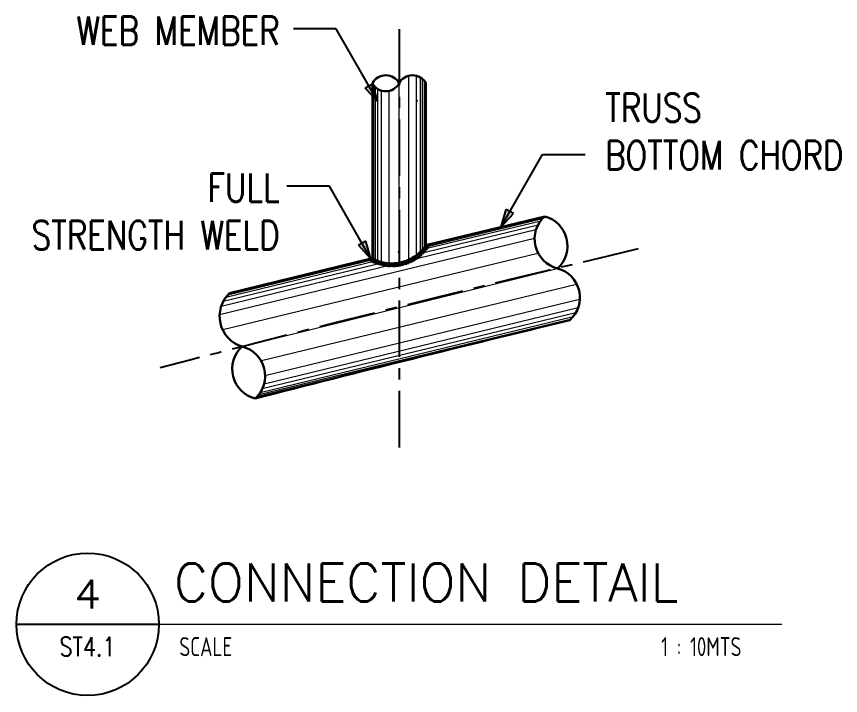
# Model space of a CAD drawing. Header units: millimetres. Extents: x 0 to 437400, y -7936 to 73710.
# Drawn here: x 5133 to 6290, y -5349 to -4396 of the extents above; entities that cross this region are included whole.
import ezdxf
from ezdxf.enums import TextEntityAlignment as Align

# ---------------------------------------------------------------- set-up
doc = ezdxf.new("R2010")
doc.units = ezdxf.units.MM
doc.header["$LTSCALE"] = 10
doc.header["$MEASUREMENT"] = 0
doc.linetypes.add('CENTER', pattern=[50.8, 31.75, -6.35, 6.35, -6.35])
for name, color, linetype in [('A-NEW', 240, 'Continuous'), ('A_LINE', 1, 'Continuous'), ('TARGET-MAIN', 1, 'Continuous')]:
    doc.layers.add(name, color=color, linetype=linetype)
doc.layers.add('GUIDE 001', color=214, linetype='Continuous', lineweight=0, plot=False)
for name, color, linetype, lineweight in [('HATCH', 8, 'Continuous', 5), ('S-Anno-Text', 52, 'Continuous', 15), ('S-ANNO-WELD', 1, 'Continuous', 9), ('S_STEEL TRUSS', 5, 'Continuous', 30)]:
    doc.layers.add(name, color=color, linetype=linetype, lineweight=lineweight)
doc.styles.add('1', font='simplex.shx', dxfattribs={"width": 0.8, "height": 20})
doc.styles.add('ARCHITEXT', font='architxt.shx', dxfattribs={"width": 0.85})
doc.styles.add('SIMPLEX', font='SIMPLEX.shx', dxfattribs={"width": 1.1})
doc.dimstyles.new('ESCA_ARW$7', dxfattribs={"dimtxt": 200, "dimasz": 1, "dimexe": 100, "dimexo": 100, "dimgap": 100, "dimtad": 1, "dimdec": 0, "dimrnd": 1, "dimdsep": 46, "dimtxsty": '1', "dimblk1": 'dim_arw', "dimblk2": 'dim_arw', "dimsah": 1, "dimcen": 50, "dimclrd": 1, "dimclre": 256, "dimclrt": 52, "dimadec": 0, "dimazin": 0, "dimtfac": 1, "dimtofl": 0, "dimtmove": 0, "dimatfit": 3, "dimldrblk": 'dim_arw', "dimfxl": 1, "dimtolj": 1, "dimtzin": 0, "dimarcsym": 0})

# ---------------------------------------------------------------- blocks, each defined once
blk = doc.blocks.new('dim_arw')
h = blk.add_hatch(color=256)
h.paths.add_polyline_path([(-126, 29), (0, 0), (-126, -29, -0.115681), (-133, 0, -0.115681)])
h.paths.add_polyline_path([(-249, 58), (-126, 29, 0.115681), (-133, 0, 0.115681), (-126, -29), (-249, -58)])
for p, q in [((0, 0), (-249, 58)), ((-249, 58), (-249, -58)), ((0, 0), (-249, -58))]:
    blk.add_line(p, q)
blk = doc.blocks.new('TARGET-DWGLABEL')
at = {"layer": 'TARGET-MAIN'}
blk.add_line((-7.5, 0), (7.5, 0), dxfattribs=at)
blk.add_circle((0, 0), 7.5, dxfattribs=at)
at = {"layer": 'TARGET-MAIN', "color": 2, "style": 'ARCHITEXT', "width": 0.85}
blk.add_text('SCALE', height=2, dxfattribs=at).set_placement((9.659, -2.355), align=Align.MIDDLE_LEFT)
at = {"layer": 'TARGET-MAIN', "color": 6, "style": 'ARCHITEXT', "width": 0.85}
blk.add_attdef('DRAWING_TITLE', text='', height=5, dxfattribs=at).set_placement((9.079, 4.407), align=Align.MIDDLE_LEFT)
at = {"layer": 'TARGET-MAIN', "color": 4, "style": 'ARCHITEXT', "width": 0.85}
blk.add_attdef('DWG_NO.', text='', height=3, dxfattribs=at).set_placement((0, 3.173), align=Align.MIDDLE_CENTER)
at = {"layer": 'TARGET-MAIN', "color": 3, "style": 'ARCHITEXT', "width": 0.85}
blk.add_attdef('SHT_NO.', text='', height=2, dxfattribs=at).set_placement((-0.015, -2.355), align=Align.MIDDLE_CENTER)
at = {"layer": 'TARGET-MAIN', "color": 2, "style": 'ARCHITEXT', "width": 0.85}
blk.add_attdef('SCALE', text='', height=2, dxfattribs=at).set_placement((69.604, -2.355), align=Align.MIDDLE_RIGHT)

msp = doc.modelspace()

# ---------------------------------------------------------------- hatches: boundary and pattern name
at = {"layer": 'HATCH'}
h = msp.add_hatch(dxfattribs=at)
h.set_pattern_fill('ANSI37', color=256, scale=15, angle=30, style=0)
h.set_pattern_definition([(75, (-3240, -8268.4172), (-1.81111092, 0.4852857), []), (165, (-3240, -8268.4172), (-0.4852857, -1.81111092), [])])
h.paths.add_polyline_path([(5633.06017, -4735.43781, -0.0027963794), (5632.5, -4735.13257), (5625.63484, -4736.80385, 0.002321279), (5626.11541, -4737.12133)])
h.paths.add_polyline_path([(5635.25529, -4736.55759, -0.0108031427), (5633.06017, -4735.43781), (5626.11541, -4737.12133, 0.0090292757), (5628.01214, -4738.31345)])
h.paths.add_polyline_path([(5638.74285, -4738.10112, -0.0167226366), (5635.25529, -4736.55759), (5628.01214, -4738.31345, 0.0136777876), (5630.96407, -4739.98683)])
h.paths.add_polyline_path([(5638.74285, -4738.10112), (5630.96407, -4739.98683, 0.0306613448), (5637.8823, -4743.13501), (5647.4307, -4740.82032, -0.0399683801)])
h.paths.add_polyline_path([(5670, -4741.48219), (5670, -4741.36658, -0.0999493517), (5647.4307, -4740.82032), (5637.8823, -4743.13501, 0.0498720964), (5649.79194, -4746.38097)])
h.paths.add_polyline_path([(5670, -4741.48219), (5649.79194, -4746.38097, 0.0819892226), (5670, -4746.43778)])
h.paths.add_polyline_path([(5697.21708, -4734.88431), (5670, -4741.48219), (5670, -4746.43778, 0.1209042502)])
h.paths.add_polyline_path([(5697.21708, -4734.88431, 0.0498720964), (5706.31825, -4726.54498), (5696.76985, -4728.85968, -0.1155400276), (5673.56798, -4740.61725)])
h.paths.add_polyline_path([(5711.02688, -4720.57825), (5703.24809, -4722.46396, -0.0399683801), (5696.76985, -4728.85968), (5706.31825, -4726.54498, 0.0306613448)])
h.paths.add_polyline_path([(5711.02688, -4720.57825, 0.0136777876), (5712.88483, -4717.73888), (5705.64169, -4719.49474, -0.0167226366), (5703.24809, -4722.46396)])
h.paths.add_polyline_path([(5712.88483, -4717.73888, 0.0090292757), (5714.02511, -4715.81054), (5707.08035, -4717.49407, -0.0108031427), (5705.64169, -4719.49474)])
h.paths.add_polyline_path([(5714.02511, -4715.81054, 0.0028055395), (5714.36516, -4715.20312), (5707.5, -4716.87439, -0.0032806411), (5707.08035, -4717.49407)])

# ---------------------------------------------------------------- linework, layer by layer
at = {"layer": 'A-NEW', "color": 253, "linetype": 'CENTER', "ltscale": 0.25}
msp.add_line((5670, -4413.19059), (5670, -5009.68265), dxfattribs=at)
msp.add_arc((12982.5, -34236.14627), 30327.51553, 103.299745437, 104.60713915, dxfattribs=at)
at = {"layer": 'A_LINE', "color": 1, "lineweight": 13}
msp.add_line((5132.54844, -5248.99999), (6207.45156, -5248.99999), dxfattribs=at)
at = {"layer": 'GUIDE 001'}
for p in [(5695.48272, -4513.94306), (5742.89635, -4708.38118)]:
    msp.add_point(p, dxfattribs=at)
at = {"layer": 'HATCH', "color": 250}
for p, q in [((5683.7688, -4737.0802), (5683.7688, -4478.69084)), ((5694.53754, -4730.64297), (5694.53754, -4478.90185)), ((5632.61428, -4735.19551), (5632.61428, -4489.53484)), ((5633.41699, -4735.62803), (5633.41699, -4490.87431)), ((5670, -4741.36658), (5670, -4489.32443)), ((5700.09721, -4725.83031), (5700.09721, -4481.37861)), ((5703.07742, -4722.66085), (5703.07742, -4483.64798)), ((5705.42215, -4719.7846), (5705.42215, -4486.15997)), ((5706.58301, -4718.20651), (5706.58301, -4487.77455)), ((5707.38572, -4717.04489), (5707.38572, -4489.11401)), ((5634.57785, -4736.22471), (5634.57785, -4492.48888)), ((5636.92258, -4737.33033), (5636.92258, -4495.00087)), ((5639.90279, -4738.5541), (5639.90279, -4497.27024)), ((5645.46246, -4740.33614), (5645.46246, -4499.747)), ((5656.2312, -4742.10883), (5656.2312, -4499.95802)), ((5703.24809, -4722.46396), (5868.92482, -4682.30113)), ((5705.64169, -4719.49474), (5871.51609, -4679.28399)), ((5707.08035, -4717.49407), (5873.74139, -4677.09263)), ((5419.85066, -4802.1226), (5862.14031, -4694.90415)), ((5696.76985, -4728.85968), (5865.14706, -4688.04221)), ((5417.65621, -4814.09597), (5859.94586, -4706.87751)), ((5422.32015, -4835.12663), (5864.6098, -4727.90818)), ((5422.8574, -4795.26066), (5647.4307, -4740.82032)), ((5426.63516, -4789.51959), (5638.74285, -4738.10112)), ((5429.22644, -4786.50245), (5635.25529, -4736.55759)), ((5431.45173, -4784.31109), (5633.06017, -4735.43781)), ((5449.36993, -4859.11201), (5891.76602, -4749.66024)), ((5476.63258, -4878.63075), (5918.92224, -4771.4123)), ((5481.29652, -4899.66142), (5923.58618, -4792.44296)), ((5477.85041, -4918.07126), (5918.38498, -4811.27827)), ((5480.25763, -4911.35466), (5921.39173, -4804.41633)), ((5471.0142, -4928.59464), (5909.79065, -4822.22784)), ((5472.72969, -4926.52686), (5912.01595, -4820.03648)), ((5474.7883, -4923.63885), (5914.60722, -4817.01934))]:
    msp.add_line(p, q, dxfattribs=at)
at = {"layer": 'S_STEEL TRUSS', "linetype": 'Continuous', "ltscale": 2000}
for points in [[(5632.5, -4489.32443, 0.5986677255), (5670, -4489.32443, 0.5986677255), (5632.5, -4489.32443)], [(5874.5855, -4676.19867, 0.6022770571), (5892.58392, -4749.23405, 0.5915496246), (5874.5855, -4676.19867)], [(5467.86767, -4931.79511, 0.5986677255), (5449.36993, -4859.11201, 0.5986677255), (5467.86767, -4931.79511)]]:
    msp.add_lwpolyline(points, format="xyb", close=True, dxfattribs=at)
for points in [[(5670, -4489.32443, -0.5986677255), (5707.5, -4489.32443), (5707.5, -4716.87439)], [(5449.36993, -4859.11201, -0.5742775763), (5431.80687, -4783.98981), (5632.5, -4735.13257)], [(5892.58392, -4749.23405, -0.5950041606), (5909.69409, -4822.0321)]]:
    msp.add_lwpolyline(points, format="xyb", dxfattribs=at)
for points in [[(5632.5, -4735.13257), (5632.5, -4489.32443)], [(5707.5, -4716.87439), (5874.5855, -4676.19867)]]:
    msp.add_lwpolyline(points, dxfattribs=at)
for centre, radius, start, end in [((5660.06805, -4685.20554), 57.0325, 241.09397816, 326.27019316), ((12982.5, -34236.14627), 30252.51553, 103.520445103, 104.382671698)]:
    msp.add_arc(centre, radius, start, end, dxfattribs=at)
msp.add_point((5670, -4726.14298), dxfattribs=at)

# ---------------------------------------------------------------- block references
at = {"layer": 'TARGET-MAIN', "color": 1, "lineweight": 13}
ref = msp.add_blockref('TARGET-DWGLABEL', (5232.54844, -5248.99999), dxfattribs=dict(at, xscale=13.33333333333333, yscale=13.33333333333333, zscale=13.33333333333333))
ref.add_attrib('DWG_NO.', '4', dxfattribs={"color": 4, "height": 40, "style": 'SIMPLEX', "width": 1.1}).set_placement((5232.54844, -5206.68801), align=Align.MIDDLE_CENTER)
ref.add_attrib('SHT_NO.', 'ST4.1', dxfattribs={"color": 3, "height": 26.666667, "style": 'SIMPLEX', "width": 0.8}).set_placement((5232.34468, -5280.40311), align=Align.MIDDLE_CENTER)
ref.add_attrib('DRAWING_TITLE', 'CONNECTION DETAIL', dxfattribs={"color": 5, "height": 53.3333333, "style": 'SIMPLEX'}).set_placement((5353.6022, -5190.24513), align=Align.MIDDLE_LEFT)
ref.add_attrib('SCALE', '1 : 10MTS', dxfattribs={"color": 2, "height": 26.666667, "style": 'ARCHITEXT', "width": 0.85}).set_placement((6150.83248, -5280.40311), align=Align.MIDDLE_RIGHT)

# ---------------------------------------------------------------- texts
at = {"layer": 'S-Anno-Text', "char_height": 40, "width": 568.6858735, "style": '1'}
for s, insert, attachment_point in [('WEB MEMBER', (5502.27614, -4435.5908), 9), ('TRUSS\\PBOTTOM CHORD', (5959.48016, -4610.4159), 7), ('FULL\\PSTRENGTH WELD', (5502.27614, -4722.60876), 9)]:
    msp.add_mtext(s, dxfattribs=dict(at, insert=insert, attachment_point=attachment_point))

# ---------------------------------------------------------------- leaders
at = {"layer": 'S-ANNO-WELD'}
for points in [[(5639.90279, -4515.0923), (5581.59555, -4413.0889), (5521.87092, -4413.0889)], [(5813.11899, -4691.16223), (5871.42624, -4589.15883), (5931.15087, -4589.15883)], [(5630.40743, -4735.64199), (5572.10019, -4633.63859), (5512.37556, -4633.63859)]]:
    msp.add_leader(points, dimstyle='ESCA_ARW$7', override={"dimscale": 0.1}, dxfattribs=at)

doc.saveas('drawing.dxf')
